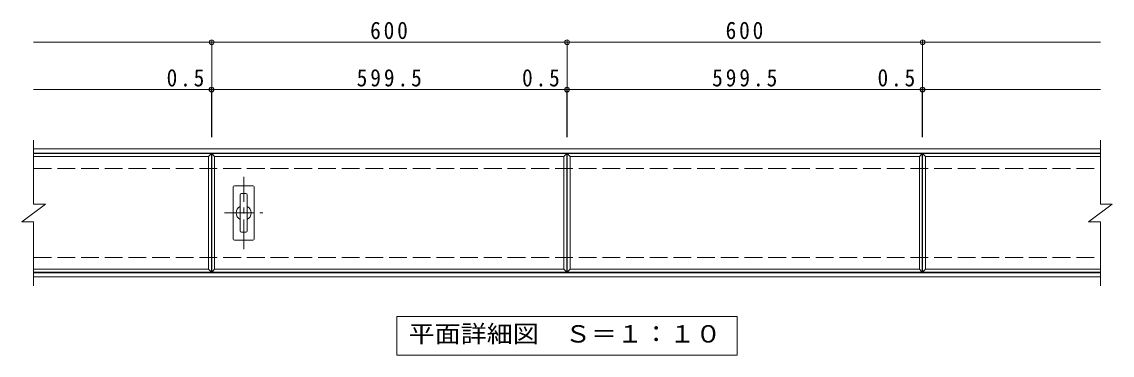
# Model space of a CAD drawing. Units: millimetres on the paper, enlarged 2 times, with parts at other scales. Extents: x -306 to 310, y -275 to 231.
# Drawn here: x -305.8 to 62.3, y 100.8 to 213.3 of the extents above; entities that cross this region are included whole.
import ezdxf
from ezdxf.enums import TextEntityAlignment as Align

# ---------------------------------------------------------------- set-up
doc = ezdxf.new("R2010")
doc.units = ezdxf.units.MM
doc.header["$LTSCALE"] = 2
doc.header["$PDMODE"] = 32
doc.header["$PDSIZE"] = 1.6
doc.linetypes.add('CHAIN1', pattern=[8, 5, -1, 1, -1])
doc.linetypes.add('DASHED3', pattern=[4, 3, -1])
for name, color, linetype, lineweight in [('C-1', 2, 'Continuous', 9), ('C-2', 3, 'Continuous', 9), ('C-4', 7, 'Continuous', 9), ('C-5', 7, 'Continuous', 9), ('C-A', 3, 'Continuous', 9)]:
    doc.layers.add(name, color=color, linetype=linetype, lineweight=lineweight)
doc.styles.add('ＭＳ ゴシック', font='')
doc.styles.get('ＭＳ ゴシック').set_extended_font_data('MS Gothic')

msp = doc.modelspace()

# ---------------------------------------------------------------- linework, layer by layer
at = {"layer": 'C-1'}
for p, q in [((-301.803, 170.403), (58.297, 170.403)), ((-301.803, 169.003), (58.297, 169.003)), ((-301.803, 128.604), (58.297, 128.604)), ((-301.803, 127.204), (58.297, 127.204))]:
    msp.add_line(p, q, dxfattribs=at)
at = {"layer": 'C-1', "linetype": 'DASHED3'}
for p, q in [((-301.803, 163.803), (58.297, 163.803)), ((-301.803, 133.803), (58.297, 133.803))]:
    msp.add_line(p, q, dxfattribs=at)
at = {"layer": 'C-2'}
for p, q in [((-301.803, 173.403), (-301.803, 151.804)), ((58.297, 173.403), (58.297, 151.804)), ((-301.803, 168.804), (-241.803, 168.804)), ((-301.803, 167.803), (-242.803, 167.803)), ((-241.803, 168.804), (-242.803, 167.803)), ((-241.803, 168.804), (-241.803, 128.804)), ((-241.703, 168.804), (-240.703, 167.803)), ((-121.803, 168.804), (-122.803, 167.803)), ((-121.703, 168.804), (-120.703, 167.803)), ((-1.803, 168.804), (-2.803, 167.803)), ((-1.703, 128.804), (-1.703, 168.804)), ((-1.703, 168.804), (-0.703, 167.803)), ((-1.703, 168.804), (58.297, 168.804)), ((-0.703, 129.804), (-0.703, 167.803)), ((-0.703, 167.803), (58.297, 167.803)), ((-305.803, 145.803), (-297.803, 151.804)), ((-301.803, 151.804), (-297.803, 151.804)), ((54.297, 145.803), (62.297, 151.804)), ((58.297, 151.804), (62.297, 151.804)), ((-305.803, 145.803), (-301.803, 145.803)), ((-301.803, 145.803), (-301.803, 124.203)), ((54.297, 145.803), (58.297, 145.803)), ((58.297, 145.803), (58.297, 124.203)), ((-242.803, 129.804), (-301.803, 129.804)), ((-241.703, 128.804), (-240.703, 129.804)), ((-122.803, 129.804), (-121.803, 128.804)), ((-121.703, 128.804), (-120.703, 129.804)), ((-2.803, 129.804), (-1.803, 128.804)), ((-1.703, 128.804), (-0.703, 129.804)), ((58.297, 129.804), (-0.703, 129.804)), ((-241.803, 128.804), (-301.803, 128.804)), ((58.297, 128.804), (-1.703, 128.804))]:
    msp.add_line(p, q, dxfattribs=at)
msp.add_lwpolyline([(-242.803, 167.803), (-242.803, 129.804), (-241.803, 128.804)], dxfattribs=at)
for points in [[(-241.703, 128.804), (-241.703, 168.804), (-121.803, 168.804), (-121.803, 128.804)], [(-240.703, 129.804), (-240.703, 167.803), (-122.803, 167.803), (-122.803, 129.804)], [(-121.703, 128.804), (-121.703, 168.804), (-1.803, 168.804), (-1.803, 128.804)], [(-120.703, 129.804), (-120.703, 167.803), (-2.803, 167.803), (-2.803, 129.804)]]:
    msp.add_lwpolyline(points, close=True, dxfattribs=at)
at = {"layer": 'C-4'}
for p, q in [((-301.803, 206.403), (58.297, 206.403)), ((-241.703, 174.403), (-241.703, 207.004)), ((-121.703, 174.403), (-121.703, 207.004)), ((-1.703, 174.403), (-1.703, 207.004)), ((-301.803, 190.403), (58.297, 190.403)), ((-241.803, 174.403), (-241.803, 191.003)), ((-121.803, 174.403), (-121.803, 191.003)), ((-1.803, 174.403), (-1.803, 191.003))]:
    msp.add_line(p, q, dxfattribs=at)
for p in [(-241.703, 206.403), (-121.703, 206.403), (-1.703, 206.403), (-241.803, 190.403), (-241.703, 190.403), (-121.803, 190.403), (-121.703, 190.403), (-1.803, 190.403), (-1.703, 190.403)]:
    msp.add_point(p, dxfattribs=at)
at = {"layer": 'C-5'}
msp.add_lwpolyline([(-179.253, 100.804), (-179.253, 113.803), (-64.253, 113.803), (-64.253, 100.804)], close=True, dxfattribs=at)
at = {"layer": 'C-A', "linetype": 'CHAIN1'}
for p, q in [((-230.903, 136.604), (-230.903, 161.004)), ((-237.403, 148.804), (-224.403, 148.804))]:
    msp.add_line(p, q, dxfattribs=at)
at = {"layer": 'C-A'}
for p, q in [((-234.403, 157.604), (-234.403, 140.004)), ((-234.003, 158.004), (-227.803, 158.004)), ((-232.123, 154.884), (-232.123, 142.723)), ((-230.123, 155.324), (-231.683, 155.324)), ((-229.683, 142.723), (-229.683, 154.884)), ((-227.403, 157.604), (-227.403, 140.004)), ((-230.123, 142.283), (-231.683, 142.283)), ((-227.803, 139.604), (-234.003, 139.604))]:
    msp.add_line(p, q, dxfattribs=at)
for centre, radius, start, end in [((-234.003, 157.604), 0.4, 90, 180), ((-231.683, 154.884), 0.44, 90, 180), ((-230.123, 154.884), 0.44, 0, 90), ((-227.803, 157.604), 0.4, 0, 90), ((-230.903, 148.804), 2.5, 119.20927, 240.79073), ((-230.903, 148.804), 2.5, 299.20914, 60.79086), ((-234.003, 140.004), 0.4, 180, 270), ((-231.683, 142.723), 0.44, 180, 270), ((-230.123, 142.723), 0.44, 270, 0), ((-227.803, 140.004), 0.4, 270, 0)]:
    msp.add_arc(centre, radius, start, end, dxfattribs=at)

# ---------------------------------------------------------------- texts
at = {"layer": 'C-4', "color": 2, "char_height": 5.865, "attachment_point": 7, "style": 'ＭＳ ゴシック'}
for s, insert in [('\\T1.27;\\W0.9;600', (-188.203, 207.403)), ('\\T1.27;\\W0.9;600', (-68.203, 207.403)), ('\\T1.27;\\W0.9;0.5', (-256.919, 191.403)), ('\\T1.28;\\W0.9;599.5', (-192.753, 191.403)), ('\\T1.27;\\W0.9;0.5', (-136.919, 191.403)), ('\\T1.28;\\W0.9;599.5', (-72.753, 191.403)), ('\\T1.27;\\W0.9;0.5', (-16.919, 191.403))]:
    msp.add_mtext(s, dxfattribs=dict(at, insert=insert))
at = {"layer": 'C-5', "color": 2, "style": 'ＭＳ ゴシック', "width": 1.1}
msp.add_text('平面詳細図\u3000Ｓ＝１：１０', height=5.865, dxfattribs=at).set_placement((-175.253, 103.304), align=Align.BOTTOM_LEFT)

doc.saveas('drawing.dxf')
